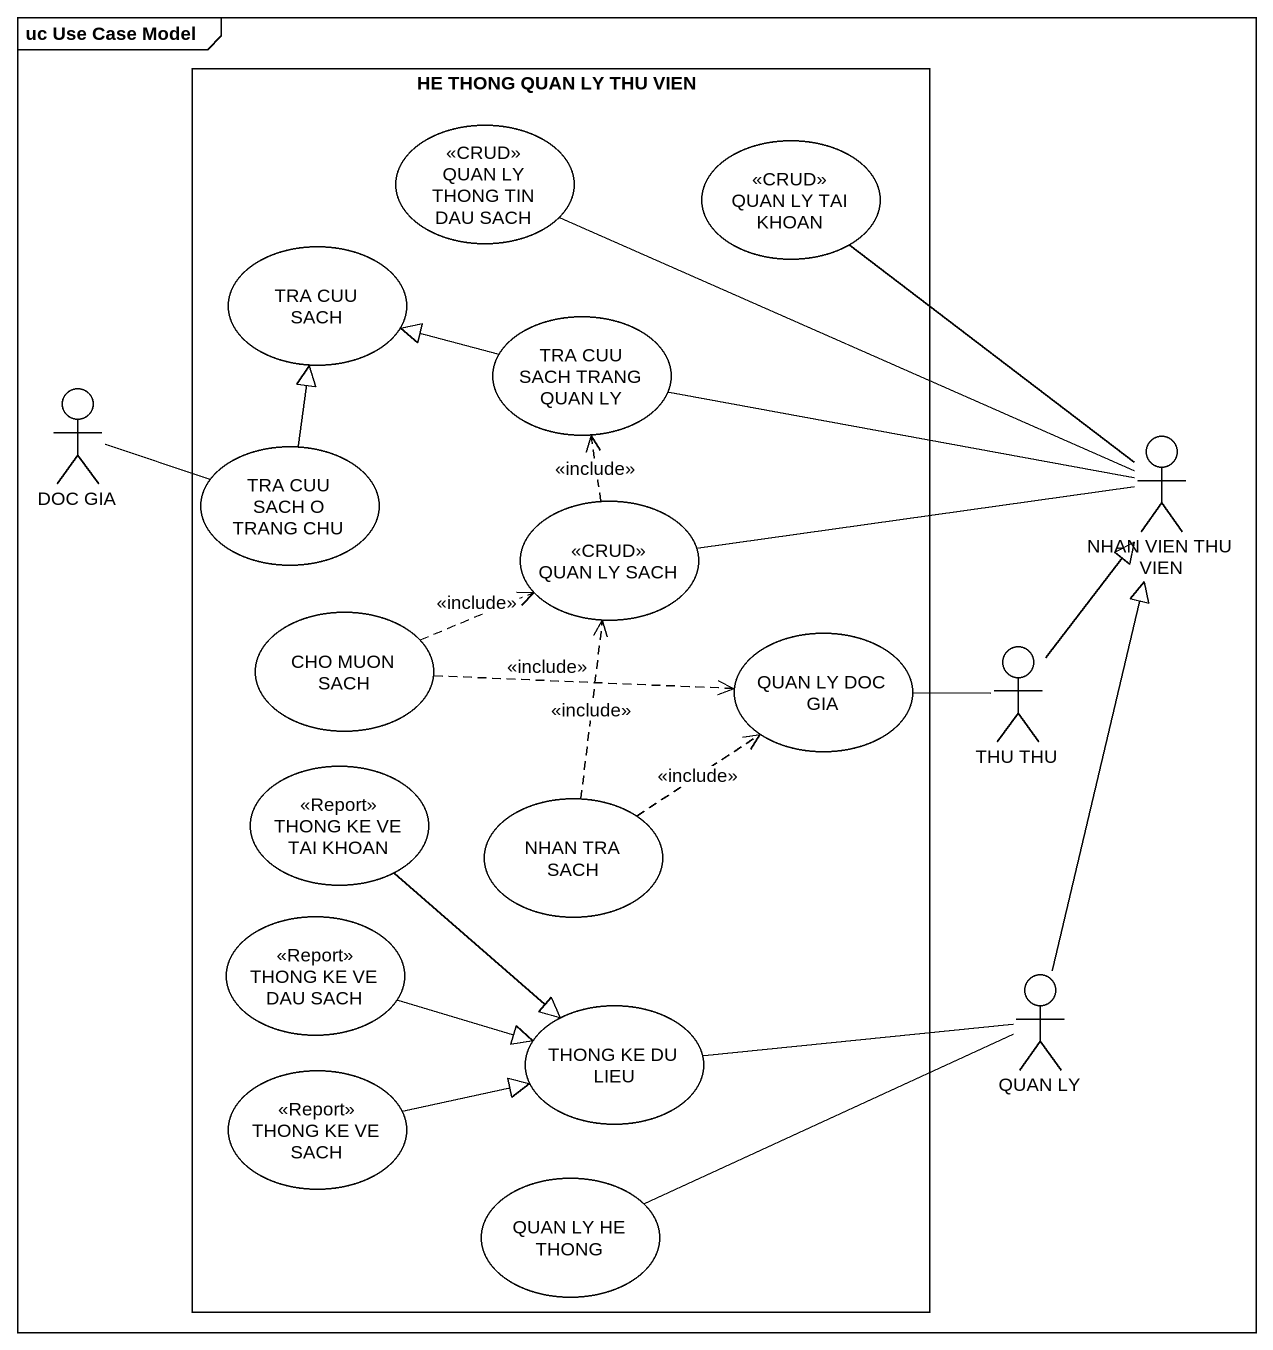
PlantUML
@startuml
mainframe uc Use Case Model
rectangle "HE THONG QUAN LY THU VIEN" as HE_THONG_QUAN_LY_THU_VIEN {
  usecase "QUAN LY THONG TIN DAU SACH" as QUAN_LY_THONG_TIN_DAU_SACH <<CRUD>>
  usecase "QUAN LY TAI KHOAN" as QUAN_LY_TAI_KHOAN <<CRUD>>
  usecase "TRA CUU SACH" as TRA_CUU_SACH
  usecase "TRA CUU SACH TRANG QUAN LY" as TRA_CUU_SACH_TRANG_QUAN_LY
  usecase "TRA CUU SACH O TRANG CHU" as TRA_CUU_SACH_O_TRANG_CHU
  usecase "QUAN LY SACH" as QUAN_LY_SACH <<CRUD>>
  usecase "CHO MUON SACH" as CHO_MUON_SACH
  usecase "QUAN LY DOC GIA" as QUAN_LY_DOC_GIA
  usecase "THONG KE VE TAI KHOAN" as THONG_KE_VE_TAI_KHOAN <<Report>>
  usecase "NHAN TRA SACH" as NHAN_TRA_SACH
  usecase "THONG KE VE DAU SACH" as THONG_KE_VE_DAU_SACH <<Report>>
  usecase "THONG KE DU LIEU" as THONG_KE_DU_LIEU
  usecase "THONG KE VE SACH" as THONG_KE_VE_SACH <<Report>>
  usecase "QUAN LY HE THONG" as QUAN_LY_HE_THONG
}
actor "DOC GIA" as DOC_GIA
actor "NHAN VIEN THU VIEN" as NHAN_VIEN_THU_VIEN
actor "THU THU" as THU_THU
actor "QUAN LY" as QUAN_LY
TRA_CUU_SACH_TRANG_QUAN_LY -left-|> TRA_CUU_SACH
DOC_GIA -right- TRA_CUU_SACH_O_TRANG_CHU
TRA_CUU_SACH_O_TRANG_CHU -up-|> TRA_CUU_SACH
NHAN_VIEN_THU_VIEN -left- QUAN_LY_THONG_TIN_DAU_SACH
NHAN_VIEN_THU_VIEN -up- QUAN_LY_TAI_KHOAN
NHAN_VIEN_THU_VIEN -left- TRA_CUU_SACH_TRANG_QUAN_LY
NHAN_VIEN_THU_VIEN -left- QUAN_LY_SACH
QUAN_LY_SACH .up.> TRA_CUU_SACH_TRANG_QUAN_LY : <<include>>
CHO_MUON_SACH .right.> QUAN_LY_SACH : <<include>>
CHO_MUON_SACH .right.> QUAN_LY_DOC_GIA : <<include>>
THU_THU -up-|> NHAN_VIEN_THU_VIEN
THU_THU -left- QUAN_LY_DOC_GIA
THONG_KE_VE_TAI_KHOAN --|> THONG_KE_DU_LIEU
NHAN_TRA_SACH .up.> QUAN_LY_SACH : <<include>>
NHAN_TRA_SACH .up.> QUAN_LY_DOC_GIA : <<include>>
THONG_KE_VE_DAU_SACH -right-|> THONG_KE_DU_LIEU
QUAN_LY -up-|> NHAN_VIEN_THU_VIEN
QUAN_LY -left- THONG_KE_DU_LIEU
QUAN_LY -left- QUAN_LY_HE_THONG
THONG_KE_VE_SACH -right-|> THONG_KE_DU_LIEU
@enduml
